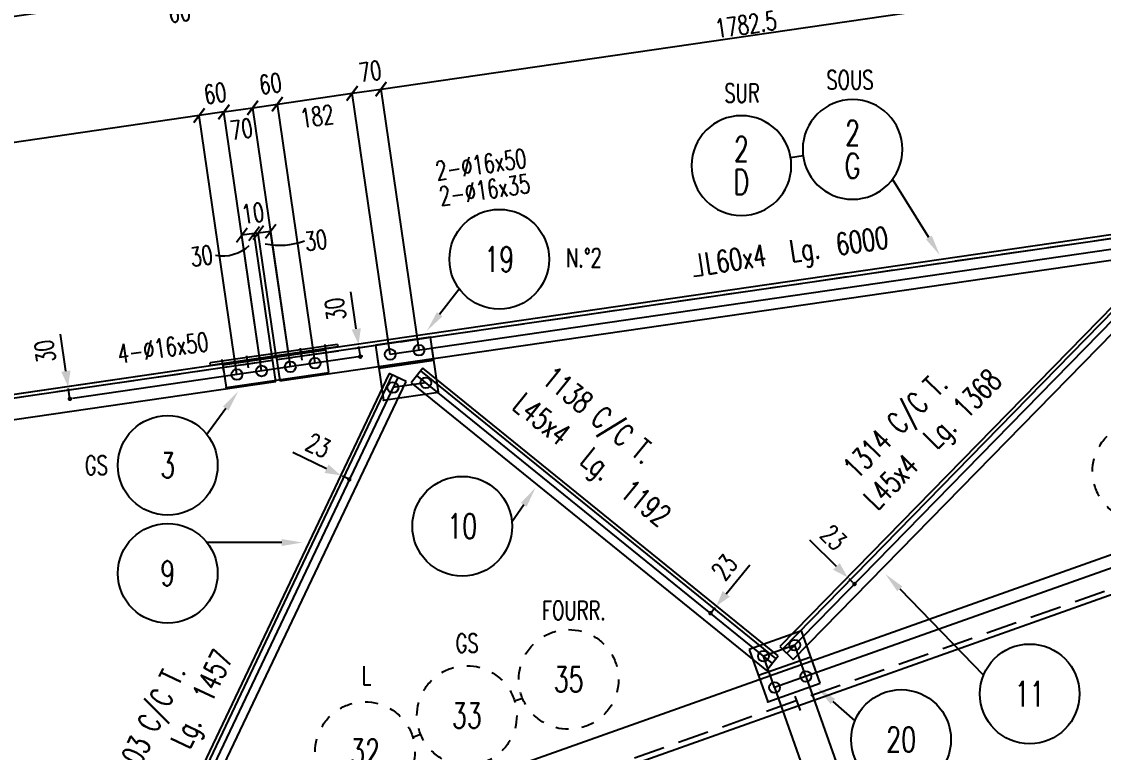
# Model space of a CAD drawing. Header units: feet. Extents: x 261 to 12426, y 75 to 8685.
# Drawn here: x 5736 to 8340, y 4373 to 6132 of the extents above; entities that cross this region are included whole.
import ezdxf
from ezdxf.enums import TextEntityAlignment as Align

# ---------------------------------------------------------------- set-up
doc = ezdxf.new("R2010")
doc.units = ezdxf.units.FT
doc.header["$LTSCALE"] = 150
doc.header["$MEASUREMENT"] = 0
doc.linetypes.add('DASHED', pattern=[0.75, 0.5, -0.25])
doc.layers.get('0').update_dxf_attribs({"linetype": 'CONTINUOUS'})
for name, color, linetype in [('ASSI', 6, 'CONTINUOUS'), ('BOLLINI_1', 7, 'CONTINUOUS'), ('BOLLINI_5', 7, 'CONTINUOUS'), ('FORI', 2, 'CONTINUOUS'), ('LINEA_ANG', 2, 'CONTINUOUS'), ('LINEE_PIASTRE', 2, 'CONTINUOUS'), ('LS', 7, 'CONTINUOUS'), ('PIASTRE', 5, 'CONTINUOUS'), ('QT_MAL', 7, 'CONTINUOUS'), ('QT_MPR', 7, 'CONTINUOUS'), ('TESTI_A_P', 7, 'CONTINUOUS'), ('TRAT-Y', 7, 'DASHED')]:
    doc.layers.add(name, color=color, linetype=linetype)
doc.styles.add('QUOTE', font='ROMANS8.SHX', dxfattribs={"width": 0.7})
doc.styles.add('RQL', font='ROMANS8.SHX', dxfattribs={"width": 0.7})
doc.styles.add('RS', font='ROMANS8.shx', dxfattribs={"width": 0.7})
doc.styles.get("Standard").update_dxf_attribs({"font": 'ROMANS8.SHX', "width": 0.7})
doc.dimstyles.new('FRECCE1', dxfattribs={"dimtxt": 45, "dimasz": 5, "dimexe": 0, "dimexo": 0, "dimgap": 1, "dimtad": 1, "dimzin": 0, "dimdsep": 46, "dimtxsty": 'RS', "dimblk1": 'QUOTP', "dimblk2": 'QUOTF', "dimsah": 1, "dimcen": 0, "dimclrd": 2, "dimclre": 2, "dimclrt": 7, "dimadec": 0, "dimazin": 0, "dimtfac": 1, "dimtix": 1, "dimtmove": 2, "dimatfit": 3, "dimldrblk": 'QUOTP', "dimfxl": 1, "dimtolj": 1, "dimtzin": 0, "dimarcsym": 0})
doc.dimstyles.new('TRATTO', dxfattribs={"dimscale": 0, "dimtxt": 45, "dimasz": 30, "dimexe": 0, "dimexo": 0.06, "dimgap": 5, "dimtad": 1, "dimzin": 0, "dimdsep": 46, "dimtxsty": 'RS', "dimblk1": 'OBLIQUE', "dimblk2": 'OBLIQUE', "dimsah": 1, "dimcen": 0.09, "dimclrd": 2, "dimclre": 2, "dimclrt": 7, "dimadec": 0, "dimazin": 0, "dimtfac": 1, "dimtix": 1, "dimtmove": 2, "dimatfit": 3, "dimfxl": 1, "dimtolj": 1, "dimtzin": 0, "dimarcsym": 0})

# ---------------------------------------------------------------- blocks, each defined once
blk = doc.blocks.new('MRKR_98')
blk.add_point((0, 0))
at = {"color": 7, "style": 'QUOTE', "width": 0.5, "flags": 1}
for tag, p in [('TI', (3.73, 6.83)), ('NFORI', (3.72, 5.3)), ('DI_S', (3.73, 6.42)), ('D_S', (3.73, 6.02)), ('E_S', (3.73, 5.68)), ('AUX2', (3.71, 4.93)), ('AUX1', (3.73, 4.19)), ('FAM', (3.73, 4.55)), ('COMMESSA', (3.73, 3.85)), ('MD', (3.73, 3.51)), ('MP', (3.73, 3.16)), ('LARGHEZZA', (3.73, 2.82)), ('SPESSORE', (3.73, 2.48)), ('NP', (3.73, 2.14)), ('SV', (3.73, 1.79)), ('PESO', (3.73, 1.45)), ('QUA', (3.73, 1.11)), ('LUN', (3.73, 0.76)), ('PROF', (3.73, 0.42)), ('POS', (3.73, 0.08))]:
    blk.add_attdef(tag, p, '', height=0.2, dxfattribs=at)
at = {"color": 7, "flags": 1}
for tag, p in [('LAV1', (5.26, 6.88)), ('LAV2', (5.26, 6.55)), ('LAV3', (5.26, 6.21)), ('LAV4', (5.26, 5.88)), ('LAV5', (5.26, 5.55)), ('LAV6', (5.26, 5.21)), ('LAV7', (5.26, 4.88)), ('LAV8', (5.26, 4.55)), ('LAV9', (5.26, 4.21)), ('LAV10', (5.26, 3.88))]:
    blk.add_attdef(tag, p, '', height=0.2, dxfattribs=at)
blk = doc.blocks.new('ASSE98')
blk.add_line((0, 0), (1, 0))
at = {"color": 7, "style": 'QUOTE', "width": 0.5, "flags": 1}
for tag, p in [('TI', (1.38308, 6.82731)), ('DI_S', (1.38308, 6.42178)), ('D_S', (1.38308, 6.02092)), ('E_S', (1.38308, 5.68065)), ('NFORI', (1.36454, 5.29792)), ('ALAR', (1.36349, 4.93246)), ('FAM', (1.3775, 4.54645)), ('ALA', (1.38308, 4.19257)), ('DISP2', (1.38308, 3.84971)), ('DISP1', (1.38308, 3.50686)), ('PINZAF', (1.38308, 3.164)), ('PINZAI', (1.38308, 2.82114)), ('TRP', (1.38308, 2.47829)), ('NP', (1.38308, 2.13543)), ('SV', (1.38308, 1.79257)), ('PESO', (1.38308, 1.44971)), ('QUA', (1.38308, 1.10686)), ('LUN', (1.38308, 0.764)), ('PROF', (1.38308, 0.42114)), ('POS', (1.38308, 0.07829))]:
    blk.add_attdef(tag, p, '', height=0.2, dxfattribs=at)
at = {"color": 7, "flags": 1}
for tag, p in [('LAV1', (3.07431, 6.82847)), ('LAV2', (3.07431, 6.49513)), ('LAV3', (3.07431, 6.1618)), ('LAV4', (3.07431, 5.82847)), ('LAV5', (3.07431, 5.49513)), ('LAV6', (3.07431, 5.1618)), ('LAV7', (3.07431, 4.82847)), ('LAV8', (3.07431, 4.49513)), ('LAV9', (3.07431, 4.1618)), ('LAV10', (3.07431, 3.82847))]:
    blk.add_attdef(tag, p, '', height=0.2, dxfattribs=at)
blk = doc.blocks.new('16')
blk.add_circle((0, 0), 1)
blk = doc.blocks.new('_OBLIQUE')
at = {"color": 0, "linetype": 'ByBlock'}
blk.add_line((-0.5, -0.5), (0.5, 0.5), dxfattribs=at)
blk = doc.blocks.new('*D42')
at = {"layer": 'QT_MPR', "color": 2, "lineweight": -2, "transparency": 16777216}
for p, q in [((6292.3, 5924.6), (6351.7, 5933.2)), ((6383, 5301.2), (6292.3, 5924.6)), ((6442.3, 5309.8), (6351.7, 5933.2))]:
    blk.add_line(p, q, dxfattribs=at)
at = {"layer": 'QT_MPR', "color": 2, "lineweight": -2, "transparency": 16777216, "xscale": 30, "yscale": 30, "zscale": 30}
for p, rotation in [((6292.3, 5924.6), 188.2758928270752), ((6351.7, 5933.2), 8.275892827075241)]:
    blk.add_blockref('_OBLIQUE', p, dxfattribs=dict(at, rotation=rotation))
at = {"layer": 'QT_MPR', "color": 7, "transparency": 16777216, "insert": (6335, 5982.7), "char_height": 45, "attachment_point": 5, "rotation": 8.2759, "style": 'RS'}
blk.add_mtext('\\A1;60', dxfattribs=at)
blk = doc.blocks.new('*D43')
at = {"layer": 'QT_MPR', "color": 2, "lineweight": -2, "transparency": 16777216}
for p, q in [((6351.7, 5933.2), (6531.9, 5959.4)), ((6623.3, 5331.1), (6531.9, 5959.4)), ((6442.3, 5309.8), (6351.7, 5933.2))]:
    blk.add_line(p, q, dxfattribs=at)
at = {"layer": 'QT_MPR', "color": 2, "lineweight": -2, "transparency": 16777216, "xscale": 30, "yscale": 30, "zscale": 30}
for p, rotation in [((6531.9, 5959.4), 8.275892827075241), ((6351.7, 5933.2), 188.2758928270752)]:
    blk.add_blockref('_OBLIQUE', p, dxfattribs=dict(at, rotation=rotation))
at = {"layer": 'QT_MPR', "color": 7, "transparency": 16777216, "insert": (6447, 5904), "char_height": 45, "attachment_point": 5, "rotation": 8.2759, "style": 'RS'}
blk.add_mtext('\\A1;182', dxfattribs=at)
blk = doc.blocks.new('*D44')
at = {"layer": 'QT_MPR', "color": 2, "lineweight": -2, "transparency": 16777216}
for p, q in [((6531.9, 5959.4), (6601.2, 5969.5)), ((6692.6, 5341.2), (6601.2, 5969.5)), ((6623.3, 5331.1), (6531.9, 5959.4))]:
    blk.add_line(p, q, dxfattribs=at)
at = {"layer": 'QT_MPR', "color": 2, "lineweight": -2, "transparency": 16777216, "xscale": 30, "yscale": 30, "zscale": 30}
for p, rotation in [((6531.9, 5959.4), 188.2758928270752), ((6601.2, 5969.5), 8.275892827075241)]:
    blk.add_blockref('_OBLIQUE', p, dxfattribs=dict(at, rotation=rotation))
at = {"layer": 'QT_MPR', "color": 7, "transparency": 16777216, "insert": (6575, 6012.4), "char_height": 45, "attachment_point": 5, "rotation": 8.2759, "style": 'RS'}
blk.add_mtext('\\A1;70', dxfattribs=at)
blk = doc.blocks.new('*D45')
at = {"layer": 'QT_MPR', "color": 2, "lineweight": -2, "transparency": 16777216}
for p, q in [((6601.2, 5969.5), (8365.2, 6226.1)), ((8456.6, 5597.8), (8365.2, 6226.1)), ((6692.6, 5341.2), (6601.2, 5969.5))]:
    blk.add_line(p, q, dxfattribs=at)
at = {"layer": 'QT_MPR', "color": 2, "lineweight": -2, "transparency": 16777216, "xscale": 30, "yscale": 30, "zscale": 30}
for p, rotation in [((8365.2, 6226.1), 8.275892827075241), ((6601.2, 5969.5), 188.2758928270752)]:
    blk.add_blockref('_OBLIQUE', p, dxfattribs=dict(at, rotation=rotation))
at = {"layer": 'QT_MPR', "color": 7, "transparency": 16777216, "insert": (7479.2, 6125), "char_height": 45, "attachment_point": 5, "rotation": 8.2759, "style": 'RS'}
blk.add_mtext('\\A1;1782.5', dxfattribs=at)
blk = doc.blocks.new('*D54')
at = {"layer": 'QT_MPR', "color": 2, "lineweight": -2, "transparency": 16777216}
for p, q in [((6305.8, 5623.4), (6335.5, 5627.7)), ((6349, 5326.6), (6305.8, 5623.4)), ((6383, 5301.2), (6335.5, 5627.7))]:
    blk.add_line(p, q, dxfattribs=at)
at = {"layer": 'QT_MPR', "color": 2, "lineweight": -2, "transparency": 16777216, "xscale": 30, "yscale": 30, "zscale": 30}
for p, rotation in [((6305.8, 5623.4), 188.2758928270752), ((6335.5, 5627.7), 8.275892827075241)]:
    blk.add_blockref('_OBLIQUE', p, dxfattribs=dict(at, rotation=rotation))
at = {"layer": 'QT_MPR', "color": 7, "transparency": 16777216, "insert": (6444.5, 5605.6), "char_height": 45, "attachment_point": 5, "rotation": 8.2759, "style": 'RS'}
blk.add_mtext('\\A1;30', dxfattribs=at)
blk = doc.blocks.new('*D56')
at = {"layer": 'QT_MPR', "color": 2, "lineweight": -2, "transparency": 16777216}
for p, q in [((6223, 5914.5), (6163.7, 5905.9)), ((6313.7, 5291.1), (6223, 5914.5)), ((6254.3, 5282.5), (6163.7, 5905.9))]:
    blk.add_line(p, q, dxfattribs=at)
at = {"layer": 'QT_MPR', "color": 2, "lineweight": -2, "transparency": 16777216, "xscale": 30, "yscale": 30, "zscale": 30}
for p, rotation in [((6163.7, 5905.9), 188.2758928270749), ((6223, 5914.5), 8.275892827074935)]:
    blk.add_blockref('_OBLIQUE', p, dxfattribs=dict(at, rotation=rotation))
at = {"layer": 'QT_MPR', "color": 7, "transparency": 16777216, "insert": (6201.9, 5959.5), "char_height": 45, "attachment_point": 5, "rotation": 8.2759, "style": 'RS'}
blk.add_mtext('\\A1;60', dxfattribs=at)
blk = doc.blocks.new('*D57')
at = {"layer": 'QT_MPR', "color": 2, "lineweight": -2, "transparency": 16777216}
for p, q in [((6163.7, 5905.9), (4767.8, 5702.8)), ((6254.3, 5282.5), (6163.7, 5905.9)), ((4859.2, 5074.5), (4767.8, 5702.8))]:
    blk.add_line(p, q, dxfattribs=at)
at = {"layer": 'QT_MPR', "color": 2, "lineweight": -2, "transparency": 16777216, "xscale": 30, "yscale": 30, "zscale": 30}
for p, rotation in [((6163.7, 5905.9), 8.275892827074935), ((4767.8, 5702.8), 188.2758928270749)]:
    blk.add_blockref('_OBLIQUE', p, dxfattribs=dict(at, rotation=rotation))
at = {"layer": 'QT_MPR', "color": 7, "transparency": 16777216, "insert": (5461.8, 5831.6), "char_height": 45, "attachment_point": 5, "rotation": 8.2759, "style": 'RS'}
blk.add_mtext('\\A1;1410.5', dxfattribs=at)
blk = doc.blocks.new('*D62')
at = {"layer": 'QT_MPR', "color": 2, "lineweight": -2, "transparency": 16777216}
for p, q in [((6295.9, 5621.9), (6266.2, 5617.6)), ((6313.7, 5291.1), (6266.2, 5617.6)), ((6339.1, 5325.1), (6295.9, 5621.9))]:
    blk.add_line(p, q, dxfattribs=at)
at = {"layer": 'QT_MPR', "color": 2, "lineweight": -2, "transparency": 16777216, "xscale": 30, "yscale": 30, "zscale": 30}
for p, rotation in [((6266.2, 5617.6), 188.2758928270749), ((6295.9, 5621.9), 8.275892827074935)]:
    blk.add_blockref('_OBLIQUE', p, dxfattribs=dict(at, rotation=rotation))
at = {"layer": 'QT_MPR', "color": 7, "transparency": 16777216, "insert": (6169.1, 5568.1), "char_height": 45, "attachment_point": 5, "rotation": 8.2759, "style": 'RS'}
blk.add_mtext('\\A1;30', dxfattribs=at)
blk = doc.blocks.new('*D64')
at = {"layer": 'LS', "color": 2, "lineweight": -2, "transparency": 16777216}
for p, q in [((6223, 5914.5), (6292.3, 5924.6)), ((6223, 5914.4), (6223, 5914.5)), ((6292.3, 5924.5), (6292.3, 5924.6))]:
    blk.add_line(p, q, dxfattribs=at)
at = {"layer": 'LS', "color": 2, "lineweight": -2, "transparency": 16777216, "xscale": 30, "yscale": 30, "zscale": 30}
for p, rotation in [((6292.3, 5924.6), 8.275892827073918), ((6223, 5914.5), 188.2758928270739)]:
    blk.add_blockref('_OBLIQUE', p, dxfattribs=dict(at, rotation=rotation))
at = {"layer": 'LS', "color": 7, "transparency": 16777216, "insert": (6265.1, 5873.4), "char_height": 45, "attachment_point": 5, "rotation": 8.2759, "style": 'RS'}
blk.add_mtext('\\A1;70', dxfattribs=at)
blk = doc.blocks.new('*D65')
at = {"layer": 'LS', "color": 2, "lineweight": -2, "transparency": 16777216}
for p, q in [((6295.9, 5621.9), (6305.8, 5623.4)), ((6305.8, 5623.4), (6335.5, 5627.7)), ((6305.8, 5623.3), (6305.8, 5623.4)), ((6295.9, 5621.9), (6266.2, 5617.6)), ((6295.9, 5621.9), (6295.9, 5621.9))]:
    blk.add_line(p, q, dxfattribs=at)
at = {"layer": 'LS', "color": 2, "lineweight": -2, "transparency": 16777216, "xscale": 30, "yscale": 30, "zscale": 30}
for p, rotation in [((6295.9, 5621.9), 8.275892827127684), ((6305.8, 5623.4), 188.2758928271277)]:
    blk.add_blockref('_OBLIQUE', p, dxfattribs=dict(at, rotation=rotation))
at = {"layer": 'LS', "color": 7, "transparency": 16777216, "insert": (6292.9, 5670.9), "char_height": 45, "attachment_point": 5, "rotation": 8.2759, "style": 'RS'}
blk.add_mtext('\\A1;10', dxfattribs=at)
blk = doc.blocks.new('QUOTP')
at = {"layer": 'ASSI', "color": 2, "const_width": 1.07}
blk.add_lwpolyline([(-0.53, 0, 1), (0.53, 0, 1)], format="xyb", close=True, dxfattribs=at)
blk = doc.blocks.new('QUOTF')
at = {"layer": 'LS', "color": 2}
blk.add_line((7.5, 0), (25.5, 0), dxfattribs=at)
blk.add_solid([(7.5, 2.25), (0, 0), (7.5, -2.25)], dxfattribs=at)
blk = doc.blocks.new('*D66')
at = {"layer": 'QT_MAL', "color": 2, "lineweight": -2, "transparency": 16777216}
blk.add_line((5851.7, 5228.9), (5848.8, 5248.7), dxfattribs=at)
at = {"layer": 'QT_MAL', "color": 2, "lineweight": -2, "transparency": 16777216, "xscale": 5, "yscale": 5, "zscale": 5}
for name, p, rotation in [('QUOTF', (5848.1, 5253.7), 98.27589282707491), ('QUOTP', (5852.4, 5224), 278.2758928270749)]:
    blk.add_blockref(name, p, dxfattribs=dict(at, rotation=rotation))
at = {"layer": 'QT_MAL', "color": 7, "transparency": 16777216, "insert": (5792.6, 5338.3), "char_height": 45, "attachment_point": 5, "rotation": 98.2759, "style": 'RS'}
blk.add_mtext('\\A1;30', dxfattribs=at)
blk = doc.blocks.new('*D67')
at = {"layer": 'QT_MAL', "color": 2, "lineweight": -2, "transparency": 16777216}
blk.add_line((6550.6, 5330.6), (6547.7, 5350.4), dxfattribs=at)
at = {"layer": 'QT_MAL', "color": 2, "lineweight": -2, "transparency": 16777216, "xscale": 5, "yscale": 5, "zscale": 5}
for name, p, rotation in [('QUOTF', (6547, 5355.3), 98.27589282707491), ('QUOTP', (6551.3, 5325.6), 278.2758928270749)]:
    blk.add_blockref(name, p, dxfattribs=dict(at, rotation=rotation))
at = {"layer": 'QT_MAL', "color": 7, "transparency": 16777216, "insert": (6491.4, 5440), "char_height": 45, "attachment_point": 5, "rotation": 98.2759, "style": 'RS'}
blk.add_mtext('\\A1;30', dxfattribs=at)
blk = doc.blocks.new('YYY')
blk.add_circle((0, 0), 8)
at = {"color": 3, "style": 'RQL', "width": 0.7}
for tag, p in [('POS3', (0, 0.65)), ('POS2', (0, -4.63))]:
    blk.add_attdef(tag, text='', height=4, dxfattribs=at).set_placement(p, align=Align.CENTER)
at = {"style": 'RQL', "width": 0.7, "flags": 1}
blk.add_attdef('TIPO', text='', height=3, dxfattribs=at).set_placement((0, 0), align=Align.MIDDLE_CENTER)
blk = doc.blocks.new('*D76')
at = {"layer": 'QT_MPR', "color": 2, "lineweight": -2, "transparency": 16777216}
for p, q in [((5988.9, 6899), (6090.8, 6198.4)), ((6048.3, 6907.6), (6150.2, 6207.1)), ((6150.2, 6207.1), (6090.8, 6198.4))]:
    blk.add_line(p, q, dxfattribs=at)
at = {"layer": 'QT_MPR', "color": 2, "lineweight": -2, "transparency": 16777216, "xscale": 30, "yscale": 30, "zscale": 30}
for p, rotation in [((6150.2, 6207.1), 8.275892827075037), ((6090.8, 6198.4), 188.275892827075)]:
    blk.add_blockref('_OBLIQUE', p, dxfattribs=dict(at, rotation=rotation))
at = {"layer": 'QT_MPR', "color": 7, "transparency": 16777216, "insert": (6115.9, 6154.7), "char_height": 45, "attachment_point": 5, "rotation": 8.2759, "style": 'RS'}
blk.add_mtext('\\A1;60', dxfattribs=at)
blk = doc.blocks.new('*D78')
at = {"layer": 'QT_MPR', "color": 2, "lineweight": -2, "transparency": 16777216}
for p, q in [((5988.9, 6899), (6090.8, 6198.4)), ((6090.8, 6198.4), (1151.8, 5480)), ((1054.2, 6150.9), (1151.8, 5480))]:
    blk.add_line(p, q, dxfattribs=at)
at = {"layer": 'QT_MPR', "color": 2, "lineweight": -2, "transparency": 16777216, "xscale": 30, "yscale": 30, "zscale": 30}
for p, rotation in [((6090.8, 6198.4), 8.275892827075037), ((1151.8, 5480), 188.275892827075)]:
    blk.add_blockref('_OBLIQUE', p, dxfattribs=dict(at, rotation=rotation))
at = {"layer": 'QT_MPR', "color": 7, "transparency": 16777216, "insert": (3617.3, 5866.4), "char_height": 45, "attachment_point": 5, "rotation": 8.2759, "style": 'RS'}
blk.add_mtext('\\A1;4991', dxfattribs=at)
blk = doc.blocks.new('xxx')
blk.add_circle((0, 0), 8)
at = {"color": 3, "style": 'RQL', "width": 0.7}
blk.add_attdef('POS', text='', height=4, dxfattribs=at).set_placement((0, 0), align=Align.MIDDLE)
at = {"style": 'RQL', "width": 0.7, "flags": 1}
for tag, p in [('POS1', (-0.39, -5.42)), ('TIPO', (-0.39, -8.66))]:
    blk.add_attdef(tag, p, '', height=2, dxfattribs=at)
blk = doc.blocks.new('*D93')
at = {"layer": 'QT_MPR', "color": 2, "lineweight": -2, "transparency": 16777216}
for p, q in [((9065.6, 5067.5), (9286.3, 4445.5)), ((7623.7, 4555.9), (7844.4, 3933.9)), ((9286.3, 4445.5), (7844.4, 3933.9))]:
    blk.add_line(p, q, dxfattribs=at)
at = {"layer": 'QT_MPR', "color": 2, "lineweight": -2, "transparency": 16777216, "xscale": 30, "yscale": 30, "zscale": 30}
for p, rotation in [((9286.3, 4445.5), 19.53510087923164), ((7844.4, 3933.9), 199.5351008792316)]:
    blk.add_blockref('_OBLIQUE', p, dxfattribs=dict(at, rotation=rotation))
at = {"layer": 'QT_MPR', "color": 7, "transparency": 16777216, "insert": (8556.1, 4215.6), "char_height": 45, "attachment_point": 5, "rotation": 19.5351, "style": 'RS'}
blk.add_mtext('\\A1;1535', dxfattribs=at)
blk = doc.blocks.new('*D94')
at = {"layer": 'QT_MPR', "color": 2, "lineweight": -2, "transparency": 16777216}
for p, q in [((7548.3, 4529.1), (7769, 3907.2)), ((6651.4, 4188.6), (6865, 3586.5)), ((7769, 3907.2), (6865, 3586.5))]:
    blk.add_line(p, q, dxfattribs=at)
at = {"layer": 'QT_MPR', "color": 2, "lineweight": -2, "transparency": 16777216, "xscale": 30, "yscale": 30, "zscale": 30}
for p, rotation in [((7769, 3907.2), 19.53510087923164), ((6865, 3586.5), 199.5351008792316)]:
    blk.add_blockref('_OBLIQUE', p, dxfattribs=dict(at, rotation=rotation))
at = {"layer": 'QT_MPR', "color": 7, "transparency": 16777216, "insert": (7307.8, 3772.7), "char_height": 45, "attachment_point": 5, "rotation": 19.5351, "style": 'RS'}
blk.add_mtext('\\A1;954', dxfattribs=at)
blk = doc.blocks.new('*D108')
at = {"layer": 'QT_MPR', "color": 2, "lineweight": -2, "transparency": 16777216}
for p, q in [((7623.7, 4555.9), (7844.4, 3933.9)), ((7548.3, 4529.1), (7769, 3907.2)), ((7844.4, 3933.9), (7769, 3907.2))]:
    blk.add_line(p, q, dxfattribs=at)
at = {"layer": 'QT_MPR', "color": 2, "lineweight": -2, "transparency": 16777216, "xscale": 30, "yscale": 30, "zscale": 30}
for p, rotation in [((7844.4, 3933.9), 19.53510087923164), ((7769, 3907.2), 199.5351008792316)]:
    blk.add_blockref('_OBLIQUE', p, dxfattribs=dict(at, rotation=rotation))
at = {"layer": 'QT_MPR', "color": 7, "transparency": 16777216, "insert": (7797.5, 3946.5), "char_height": 45, "attachment_point": 5, "rotation": 19.5351, "style": 'RS'}
blk.add_mtext('\\A1;80', dxfattribs=at)
blk = doc.blocks.new('www')
at = {"linetype": 'Continuous'}
for start, end in [(90, 105), (60, 75), (120, 135), (30, 45), (150, 165), (0, 15), (180, 195), (330, 345), (210, 225), (240, 255), (300, 315), (270, 285)]:
    blk.add_arc((0, 0), 8, start, end, dxfattribs=at)
at = {"color": 3, "style": 'RQL', "width": 0.7}
for tag, p in [('POS3', (0, 0.65)), ('POS2', (0, -4.63))]:
    blk.add_attdef(tag, text='', height=4, dxfattribs=at).set_placement(p, align=Align.CENTER)
at = {"style": 'RQL', "width": 0.7, "flags": 1}
blk.add_attdef('TIPO', text='', height=3, dxfattribs=at).set_placement((0, 0), align=Align.MIDDLE_CENTER)
blk = doc.blocks.new('zzz')
at = {"linetype": 'Continuous'}
for start, end in [(90, 105), (60, 75), (120, 135), (30, 45), (150, 165), (0, 15), (180, 195), (330, 345), (210, 225), (240, 255), (300, 315), (270, 285)]:
    blk.add_arc((0, 0), 8, start, end, dxfattribs=at)
at = {"color": 3, "style": 'RQL', "width": 0.7}
blk.add_attdef('POS1', text='', height=4, dxfattribs=at).set_placement((0, 0), align=Align.MIDDLE)
at = {"style": 'RQL', "width": 0.7, "flags": 1}
blk.add_attdef('TIPO', (0, -8), '', height=3, dxfattribs=at)
blk = doc.blocks.new('*D195')
at = {"layer": 'QT_MAL', "color": 2, "lineweight": -2, "transparency": 16777216}
for p, q in [((7724.1, 4794.4), (7724.1, 4794.4)), ((7737, 4781.8), (7727.7, 4790.9)), ((7740.6, 4778.3), (7740.6, 4778.3))]:
    blk.add_line(p, q, dxfattribs=at)
at = {"layer": 'QT_MAL', "color": 2, "lineweight": -2, "transparency": 16777216, "xscale": 5, "yscale": 5, "zscale": 5}
for name, p, rotation in [('QUOTF', (7724.1, 4794.4), 135.6603594303297), ('QUOTP', (7740.6, 4778.3), 315.6603594303297)]:
    blk.add_blockref(name, p, dxfattribs=dict(at, rotation=rotation))
at = {"layer": 'QT_MAL', "color": 7, "transparency": 16777216, "insert": (7690.1, 4890.3), "char_height": 45, "attachment_point": 5, "rotation": 315.6604, "style": 'RS'}
blk.add_mtext('\\A1;23', dxfattribs=at)
blk = doc.blocks.new('*D196')
at = {"layer": 'QT_MAL', "color": 2, "lineweight": -2, "transparency": 16777216}
blk.add_line((7397.1, 4711.8), (7405.3, 4721.9), dxfattribs=at)
at = {"layer": 'QT_MAL', "color": 2, "lineweight": -2, "transparency": 16777216, "xscale": 5, "yscale": 5, "zscale": 5}
for name, p, rotation in [('QUOTF', (7408.5, 4725.7), 50.99293988063043), ('QUOTP', (7394, 4707.9), 230.9929398806304)]:
    blk.add_blockref(name, p, dxfattribs=dict(at, rotation=rotation))
at = {"layer": 'QT_MAL', "color": 7, "transparency": 16777216, "insert": (7427.7, 4818.7), "char_height": 45, "attachment_point": 5, "rotation": 50.9929, "style": 'RS'}
blk.add_mtext('\\A1;23', dxfattribs=at)
blk = doc.blocks.new('*D197')
at = {"layer": 'QT_MAL', "color": 2, "lineweight": -2, "transparency": 16777216}
for p, q in [((6504, 5039.8), (6504, 5039.8)), ((6520.3, 5032.1), (6508.5, 5037.7)), ((6524.8, 5030), (6524.8, 5030))]:
    blk.add_line(p, q, dxfattribs=at)
at = {"layer": 'QT_MAL', "color": 2, "lineweight": -2, "transparency": 16777216, "xscale": 5, "yscale": 5, "zscale": 5}
for name, p, rotation in [('QUOTF', (6504, 5039.8), 154.5864421460853), ('QUOTP', (6524.8, 5030), 334.5864421460853)]:
    blk.add_blockref(name, p, dxfattribs=dict(at, rotation=rotation))
at = {"layer": 'QT_MAL', "color": 7, "transparency": 16777216, "insert": (6450, 5111.7), "char_height": 45, "attachment_point": 5, "rotation": 334.5864, "style": 'RS'}
blk.add_mtext('\\A1;23', dxfattribs=at)
blk = doc.blocks.new('bull')
at = {"style": 'RS', "width": 0.7, "flags": 1}
for tag, p in [('NN', (-12.25, 0)), ('DIAMETRO', (0, -4.86)), ('SERRAGGIO', (0, -9.71)), ('LUNGHEZZA', (0, -14.57)), ('NB', (0, -19.43)), ('TIPO', (0, -24.12)), ('EL', (-0.14, -29))]:
    blk.add_attdef(tag, p, '', height=3, dxfattribs=at)
at = {"style": 'RS', "width": 0.7}
blk.add_attdef('BULLONE', (0, 0), '', height=3, dxfattribs=at)

msp = doc.modelspace()

# ---------------------------------------------------------------- linework, layer by layer
at = {"layer": 'LINEA_ANG'}
for p, q in [((12286.494, 6190.148), (6348.975, 5326.509)), ((12286.494, 6190.148), (6348.975, 5326.509)), ((12287.789, 6181.241), (6350.27, 5317.602)), ((12020.335, 6147.739), (6549.285, 4206.566)), ((6357.611, 5267.133), (12295.13, 6130.772)), ((6357.611, 5267.133), (12295.13, 6130.772)), ((6579.379, 4121.747), (12231.173, 6127.049)), ((8465.623, 5553.208), (7561.233, 4627.727)), ((8471.702, 5547.267), (7567.313, 4621.786)), ((7593.418, 4596.276), (8497.808, 5521.757)), ((6496.405, 5355.027), (6497.269, 5349.089)), ((6339.079, 5325.069), (1281.303, 4589.393)), ((6339.079, 5325.069), (1281.303, 4589.393)), ((6340.375, 5316.163), (1282.598, 4580.486)), ((6347.715, 5265.694), (6339.079, 5325.069)), ((6347.715, 5265.694), (6339.079, 5325.069)), ((6348.975, 5326.509), (6357.611, 5267.133)), ((6348.975, 5326.509), (6357.611, 5267.133)), ((6620.682, 5285.413), (6047.339, 4078.693)), ((6190.497, 5304.468), (6189.634, 5310.405)), ((6661.327, 5266.102), (6620.682, 5285.413)), ((6702.195, 5297.811), (6673.871, 5262.842)), ((7551.62, 4598.848), (6696.845, 5291.205)), ((7556.97, 4605.453), (6702.195, 5297.811)), ((1341.398, 4537.502), (6347.715, 5265.694)), ((1341.398, 4537.502), (6347.715, 5265.694)), ((6628.359, 5281.766), (6055.016, 4075.045)), ((6087.984, 4059.381), (6661.327, 5266.102)), ((6673.871, 5262.842), (7528.646, 4570.485)), ((7561.233, 4627.727), (7593.418, 4596.276)), ((7528.646, 4570.485), (7556.97, 4605.453))]:
    msp.add_line(p, q, dxfattribs=at)
at = {"layer": 'LINEE_PIASTRE'}
for p, q in [((6720.353, 5372.443), (6587.749, 5353.155)), ((6720.353, 5372.443), (6587.749, 5353.155)), ((6727.838, 5320.985), (6720.353, 5372.443)), ((6739.641, 5239.838), (6720.353, 5372.443)), ((6468.157, 5340.813), (6220.761, 5304.828)), ((6475.93, 5287.375), (6468.157, 5340.813)), ((6587.749, 5353.155), (6595.234, 5301.697)), ((6587.749, 5353.155), (6607.037, 5220.551)), ((6595.234, 5301.697), (6727.838, 5320.985)), ((6220.761, 5304.828), (6228.533, 5251.39)), ((6228.533, 5251.39), (6475.93, 5287.375)), ((6607.037, 5220.551), (6739.641, 5239.838)), ((7613.325, 4665.799), (7487.039, 4620.992)), ((7658.133, 4539.513), (7613.325, 4665.799)), ((7487.039, 4620.992), (7531.846, 4494.705)), ((7531.846, 4494.705), (7658.133, 4539.513))]:
    msp.add_line(p, q, dxfattribs=at)
at = {"layer": 'LS', "color": 6}
for p, q in [((12227.208, 6146.156), (6623.302, 5331.042)), ((7586.886, 5805.305), (7616.96, 5809.679)), ((10658.305, 5632.648), (7548.264, 4529.179)), ((6496.405, 5355.027), (6189.634, 5310.405)), ((6497.269, 5349.089), (6190.497, 5304.468)), ((6406.737, 5346.235), (6410.971, 5317.128)), ((6466.112, 5354.871), (6470.346, 5325.765)), ((6557.055, 5326.459), (5858.918, 5224.912)), ((6222.949, 5289.78), (6218.716, 5318.886)), ((6282.324, 5298.416), (6278.091, 5327.523)), ((6728.558, 5316.037), (6595.953, 5296.749)), ((6709.036, 5262.671), (6629.869, 5251.156)), ((7596.908, 4631.325), (7521.513, 4604.574)), ((7623.658, 4555.93), (7596.908, 4631.325)), ((7635.729, 4602.656), (7509.442, 4557.849)), ((7548.264, 4529.179), (7521.513, 4604.574)), ((7610.421, 4473.617), (7598.088, 4508.375)), ((6922.437, 4496.906), (6941.521, 4503.677)), ((6677.403, 4409.966), (6696.487, 4416.737))]:
    msp.add_line(p, q, dxfattribs=at)
at = {"layer": 'LS', "color": 2}
for p, q in [((7367.075, 5573.97), (7374.631, 5521.126)), ((7374.631, 5521.126), (7353.852, 5518.295))]:
    msp.add_line(p, q, dxfattribs=at)
at = {"layer": 'LS', "color": 6}
for points in [[(7919.621, 5612.384), (7832.476, 5752.972)], [(6742.254, 5427.507), (6789.331, 5488.65)], [(6227.507, 5200.74), (6182.224, 5138.255)], [(6944.667, 4968.917), (6916.235, 4927.234)], [(6362.394, 4878.171), (6182.224, 4878.171)], [(7849.687, 4766.638), (8051.015, 4558.692)], [(7688.727, 4495.552), (7741.576, 4448.901)]]:
    msp.add_lwpolyline(points, dxfattribs=at)
for centre, radius, start, end in [((6357.402, 5758.098), 164.518, 257.765582, 291.114746), ((6219.62, 5663.998), 95.899, 260.050208, 312.178292)]:
    msp.add_arc(centre, radius, start, end, dxfattribs=at)
for points in [[(7926.704, 5616.774), (7945.964, 5569.886), (7912.538, 5607.994)], [(6748.857, 5422.423), (6711.75, 5387.89), (6735.651, 5432.591)], [(6220.759, 5205.63), (6256.847, 5241.226), (6234.254, 5195.85)], [(6937.783, 4973.613), (6972.842, 5010.223), (6951.551, 4964.221)], [(6362.394, 4886.505), (6412.394, 4878.171), (6362.394, 4869.838)], [(7843.7, 4760.842), (7814.908, 4802.56), (7855.674, 4772.435)], [(7683.212, 4489.304), (7651.242, 4528.641), (7694.242, 4501.799)]]:
    msp.add_solid(points, dxfattribs=at)
at = {"layer": 'TRAT-Y'}
for p, q in [((12287.789, 6181.241), (6350.27, 5317.602)), ((6575.032, 4133.998), (12226.826, 6139.301)), ((6340.375, 5316.163), (1282.598, 4580.486))]:
    msp.add_line(p, q, dxfattribs=at)

# ---------------------------------------------------------------- block references
at = {"layer": 'ASSI', "xscale": 6000, "zscale": 6000, "rotation": 188.2758928270752}
msp.add_blockref('ASSE98', (12286.494, 6190.148), dxfattribs=at)
at = {"layer": 'ASSI'}
ref = msp.add_blockref('ASSE98', (12286.494, 6190.148), dxfattribs=dict(at, xscale=6000, zscale=6000, rotation=188.2758928270752))
ref.add_attrib('PROF', 'L60x4', (7385.18, 5523.331), dxfattribs={"layer": '0', "color": 2, "height": 52.5, "rotation": 8.275893, "style": 'QUOTE', "width": 0.7})
ref.add_attrib('LUN', '6000', (7700.09, 5569.136), dxfattribs={"layer": '0', "color": 2, "height": 52.5, "rotation": 8.275893, "style": 'QUOTE', "width": 0.7})
ref.add_attrib('SV', 'Lg.', (7588.879, 5552.96), dxfattribs={"layer": '0', "color": 2, "height": 52.5, "rotation": 8.275893, "style": 'QUOTE', "width": 0.7})
for p, xscale, rotation in [((6579.584, 4121.819), 5997, 19.53510087923156), ((6339.079, 5325.069), 5111.000000000004, 188.275892827075), ((6339.079, 5325.069), 5111.000000000004, 188.275892827075)]:
    msp.add_blockref('ASSE98', p, dxfattribs=dict(at, xscale=xscale, rotation=rotation))
ref = msp.add_blockref('ASSE98', (8482.073, 5537.133), dxfattribs=dict(at, xscale=1294, zscale=1294, rotation=225.6603594303296))
ref.add_attrib('PROF', 'L45x4', (7795.251, 4953.05), dxfattribs={"layer": '0', "color": 2, "height": 52.5, "rotation": 45.660359, "style": 'QUOTE', "width": 0.7})
ref.add_attrib('LUN', '1368', (8010.685, 5173.508), dxfattribs={"layer": '0', "color": 2, "height": 52.5, "rotation": 45.660359, "style": 'QUOTE', "width": 0.7})
ref.add_attrib('PESO', '1314 C/C T.', (7745.998, 5027.916), dxfattribs={"layer": '0', "color": 2, "height": 52.5, "rotation": 45.660359, "style": 'QUOTE', "width": 0.7})
ref.add_attrib('SV', 'Lg.', (7938.75, 5099.896), dxfattribs={"layer": '0', "color": 2, "height": 52.5, "rotation": 45.660359, "style": 'QUOTE', "width": 0.7})
ref = msp.add_blockref('ASSE98', (7542.494, 4587.58), dxfattribs=dict(at, xscale=1100, zscale=1100, rotation=140.9929398806305))
ref.add_attrib('PROF', 'L45x4', (6914.449, 5201.772), dxfattribs={"layer": '0', "color": 2, "height": 52.5, "rotation": 320.99294, "style": 'QUOTE', "width": 0.7})
ref.add_attrib('LUN', '1192', (7173.029, 4992.325), dxfattribs={"layer": '0', "color": 2, "height": 52.5, "rotation": 320.99294, "style": 'QUOTE', "width": 0.7})
ref.add_attrib('PESO', '1138 C/C T.', (6985.254, 5264.974), dxfattribs={"layer": '0', "color": 2, "height": 52.5, "rotation": 320.99294, "style": 'QUOTE', "width": 0.7})
ref.add_attrib('SV', 'Lg.', (7077.372, 5069.807), dxfattribs={"layer": '0', "color": 2, "height": 52.5, "rotation": 320.99294, "style": 'QUOTE', "width": 0.7})
ref = msp.add_blockref('ASSE98', (6641.456, 5275.543), dxfattribs=dict(at, xscale=1336, zscale=1336, rotation=244.5864421460853))
ref.add_attrib('PROF', 'L45x4', (6052.481, 4194.657), dxfattribs={"layer": '0', "color": 2, "height": 52.5, "rotation": 64.586442, "style": 'QUOTE', "width": 0.7})
ref.add_attrib('LUN', '1457', (6192.667, 4489.709), dxfattribs={"layer": '0', "color": 2, "height": 52.5, "rotation": 64.586442, "style": 'QUOTE', "width": 0.7})
ref.add_attrib('PESO', '1403 C/C T.', (5995.235, 4281.14), dxfattribs={"layer": '0', "color": 2, "height": 52.5, "rotation": 64.586442, "style": 'QUOTE', "width": 0.7})
ref.add_attrib('SV', 'Lg.', (6139.839, 4378.521), dxfattribs={"layer": '0', "color": 2, "height": 52.5, "rotation": 64.586442, "style": 'QUOTE', "width": 0.7})
ref = msp.add_blockref('ASSE98', (6025.028, 4049.047), dxfattribs=dict(at, xscale=1516, zscale=1516, rotation=140.5140364625508))
ref.add_attrib('PROF', 'L45x4', (5353.71, 4707.986), dxfattribs={"layer": '0', "color": 2, "height": 52.5, "rotation": 320.514036, "style": 'QUOTE', "width": 0.7})
ref.add_attrib('LUN', '1627', (5583.912, 4518.317), dxfattribs={"layer": '0', "color": 2, "height": 52.5, "rotation": 320.514036, "style": 'QUOTE', "width": 0.7})
ref.add_attrib('PESO', '1573 C/C T.', (5433.202, 4763.286), dxfattribs={"layer": '0', "color": 2, "height": 52.5, "rotation": 320.514036, "style": 'QUOTE', "width": 0.7})
ref.add_attrib('SV', 'Lg.', (5513.447, 4576.374), dxfattribs={"layer": '0', "color": 2, "height": 52.5, "rotation": 320.514036, "style": 'QUOTE', "width": 0.7})
at = {"layer": 'BOLLINI_1', "xscale": 14.99850000000172, "yscale": 14.99850000000172, "zscale": 14.99850000000172}
for p, values in [((6885.754, 5560.063), {'POS': '19'}), ((6087.916, 5064.073), {'POS': '3'}), ((6796.643, 4917.498), {'POS': '10'}), ((6087.916, 4803.989), {'POS': '9'}), ((8162.319, 4513.875), {'POS': '11'}), ((7852.88, 4404.084), {'POS': '20'})]:
    msp.add_blockref('xxx', p, dxfattribs=at).add_auto_attribs(values)
at = {"layer": 'BOLLINI_5'}
ref = msp.add_blockref('YYY', (7736.054, 5824.385), dxfattribs=dict(at, xscale=-14.99978124361964, yscale=14.99978124357598, zscale=14.99978124359379))
ref.add_attrib('POS3', '2', dxfattribs={"layer": '0', "color": 3, "height": 59.999, "style": 'RQL', "width": 0.7}).set_placement((7736.054, 5834.089), align=Align.CENTER)
ref.add_attrib('POS2', 'G', dxfattribs={"layer": '0', "color": 3, "height": 59.999, "style": 'RQL', "width": 0.7}).set_placement((7736.054, 5754.929), align=Align.CENTER)
ref = msp.add_blockref('YYY', (7468.538, 5785.473), dxfattribs=dict(at, xscale=-14.99978124361964, yscale=14.99978124357598, zscale=14.99978124359379))
ref.add_attrib('POS3', '2', dxfattribs={"layer": '0', "color": 3, "height": 59.999, "style": 'RQL', "width": 0.7}).set_placement((7468.538, 5795.178), align=Align.CENTER)
ref.add_attrib('POS2', 'D', dxfattribs={"layer": '0', "color": 3, "height": 59.999, "style": 'RQL', "width": 0.7}).set_placement((7468.538, 5716.018), align=Align.CENTER)
at = {"layer": 'FORI', "xscale": 13, "yscale": 13, "zscale": 13}
for p, rotation in [((6623.302, 5331.042), 288.7789095575184), ((6692.573, 5341.118), 249.548860206946), ((6382.981, 5301.139), 222.8552924824374), ((6442.356, 5309.776), 222.8552924824374), ((6254.335, 5282.427), 280.6291491230313), ((6313.71, 5291.063), 280.6291491230313), ((6629.869, 5251.156), 288.7789095575184), ((6709.036, 5262.671), 249.548860206946), ((7596.908, 4631.325), 246.7368605130292), ((7521.513, 4604.574), 248.2230996358084), ((7623.658, 4555.93), 237.4225657434934), ((7548.264, 4529.179), 233.9691754771996)]:
    msp.add_blockref('16', p, dxfattribs=dict(at, rotation=rotation))
at = {"layer": 'LS', "color": 7}
for p, xscale, yscale, zscale, rotation, values in [((6736.039, 5750.062), 15, 15, 15, 8.275892827076751, {'BULLONE': '2-%%c16x50                '}), ((6744.737, 5688.907), 14.99999999999999, 14.99999999999999, 14.99999999999999, 8.275892827076568, {'BULLONE': '2-%%c16x35                '}), ((5970.576, 5309.269), 15, 15, 15, 7.999999999999996, {'BULLONE': '4-%%c16x50                '})]:
    msp.add_blockref('bull', p, dxfattribs=dict(at, xscale=xscale, yscale=yscale, zscale=zscale, rotation=rotation)).add_auto_attribs(values)
at = {"layer": 'LS', "color": 6}
ref = msp.add_blockref('www', (8433.546, 5049.469), dxfattribs=dict(at, xscale=-14.99999999999998, yscale=14.99999999999998, zscale=14.99999999999998))
ref.add_attrib('POS3', '31', dxfattribs={"layer": '0', "color": 3, "height": 60, "style": 'RQL', "width": 0.7}).set_placement((8433.546, 5059.174), align=Align.CENTER)
ref.add_attrib('POS2', 'D', dxfattribs={"layer": '0', "color": 3, "height": 60, "style": 'RQL', "width": 0.7}).set_placement((8433.546, 4980.013), align=Align.CENTER)
ref = msp.add_blockref('zzz', (7052.755, 4548.667), dxfattribs=dict(at, xscale=-14.99999996245604, yscale=14.99999996245604, zscale=14.99999996245604))
ref.add_attrib('POS1', '35', dxfattribs={"layer": '0', "color": 3, "height": 60, "style": 'RQL', "width": 0.7}).set_placement((7052.755, 4548.667), align=Align.MIDDLE)
ref = msp.add_blockref('zzz', (6807.721, 4461.727), dxfattribs=dict(at, xscale=-14.99999996245604, yscale=14.99999996245604, zscale=14.99999996245604))
ref.add_attrib('POS1', '33', dxfattribs={"layer": '0', "color": 3, "height": 60, "style": 'RQL', "width": 0.7}).set_placement((6807.721, 4461.727), align=Align.MIDDLE)
ref = msp.add_blockref('zzz', (6562.688, 4374.787), dxfattribs=dict(at, xscale=-14.99999996245604, yscale=14.99999996245604, zscale=14.99999996245604))
ref.add_attrib('POS1', '32', dxfattribs={"layer": '0', "color": 3, "height": 60, "style": 'RQL', "width": 0.7}).set_placement((6562.688, 4374.787), align=Align.MIDDLE)
at = {"layer": 'PIASTRE', "xscale": 15, "yscale": 15, "zscale": 15}
for p, rotation in [((6595.234, 5301.697), 8.275892823000001), ((6228.533, 5251.39), 8.275892823000001), ((6607.037, 5220.551), 8.275892823000001), ((7531.846, 4494.705), 19.535100876)]:
    msp.add_blockref('MRKR_98', p, dxfattribs=dict(at, rotation=rotation))

# ---------------------------------------------------------------- texts
at = {"layer": 'LS', "color": 7, "style": 'RS', "width": 0.7}
msp.add_text('N.°2', height=45, dxfattribs=at).set_placement((7046.239, 5541.128))
at = {"layer": 'QT_MPR', "color": 7, "style": 'RS', "width": 0.7}
for s, p in [('SOUS', (7673.037, 5969.11)), ('SUR', (7427.366, 5937.624))]:
    msp.add_text(s, height=45, dxfattribs=at).set_placement(p)
at = {"layer": 'TESTI_A_P', "style": 'RS', "width": 0.7}
for s, p in [('GS', (5888.354, 5041.538)), ('FOURR.', (6988.411, 4692.225)), ('GS', (6780.628, 4613.498)), ('L', (6554.763, 4535.345))]:
    msp.add_text(s, height=45, dxfattribs=at).set_placement(p)

# ---------------------------------------------------------------- dimensions: what is measured, and where the dimension line sits
at = {"layer": 'LS', "color": 6}
for base, p1, p2, text, picture, middle in [((6292.299, 5924.579), (6223.028, 5914.503), (6292.299, 5924.579), '70', '*D64', (6265.129, 5873.448)), ((6305.793, 5623.385), (6295.897, 5621.945), (6305.793, 5623.385), '10', '*D65', (6292.921, 5670.906))]:
    dim = msp.add_linear_dim(base=base, p1=p1, p2=p2, angle=8.275893, text=text, dimstyle='TRATTO', override={"dimscale": 1}, dxfattribs=at)
    dim.commit()
    dim.dimension.update_dxf_attribs({"geometry": picture, "text_midpoint": middle, "dimtype": 161})
at = {"layer": 'QT_MAL'}
for base, p1, p2, angle, text, picture, middle in [((6546.953, 5355.305), (6551.271, 5325.618), (6546.953, 5355.305), 98.275893, '30', '*D67', (6491.413, 5439.952)), ((5848.104, 5253.655), (5852.422, 5223.967), (5848.104, 5253.655), 98.275893, '30', '*D66', (5792.564, 5338.302)), ((6504.003, 5039.839), (6524.777, 5029.968), (6504.003, 5039.839), 334.586442, '23', '*D197', (6449.972, 5111.717)), ((7724.11, 4794.403), (7740.56, 4778.328), (7724.11, 4794.403), 315.660359, '23', '*D195', (7690.07, 4890.324)), ((7408.459, 4725.745), (7393.983, 4707.872), (7408.459, 4725.745), 50.99294, '23', '*D196', (7427.698, 4818.749))]:
    dim = msp.add_linear_dim(base=base, p1=p1, p2=p2, angle=angle, text=text, dimstyle='FRECCE1', dxfattribs=at)
    dim.commit()
    dim.dimension.update_dxf_attribs({"geometry": picture, "text_midpoint": middle, "dimtype": 160})
at = {"layer": 'QT_MPR'}
for base, p1, p2, angle, text, picture, middle in [((1151.757, 5480.02), (5988.873, 6899.051), (1054.166, 6150.96), 8.275893, '4991', '*D78', (3617.312, 5866.436)), ((6090.783, 6198.424), (6048.249, 6907.688), (5988.873, 6899.051), 8.275893, '60', '*D76', (6115.919, 6154.709)), ((8365.233, 6226.096), (6692.573, 5341.118), (8456.635, 5597.709), 8.275893, '1782.5', '*D45', (7479.244, 6125.015)), ((6601.171, 5969.506), (6623.302, 5331.042), (6692.573, 5341.118), 8.275893, '70', '*D44', (6574.95, 6012.444)), ((6351.674, 5933.215), (6382.981, 5301.139), (6442.356, 5309.776), 8.275893, '60', '*D42', (6335.024, 5982.691)), ((6163.652, 5905.866), (6313.71, 5291.063), (6254.335, 5282.427), 8.275893, '60', '*D56', (6201.891, 5959.515)), ((6531.9, 5959.43), (6442.356, 5309.776), (6623.302, 5331.042), 8.275893, '182', '*D43', (6447.019, 5903.977)), ((4767.838, 5702.839), (6254.335, 5282.427), (4859.24, 5074.451), 8.275893, '1410.5', '*D57', (5461.787, 5831.566)), ((6266.21, 5617.627), (6339.079, 5325.069), (6313.71, 5291.063), 8.275893, '30', '*D62', (6169.143, 5568.079)), ((6335.481, 5627.703), (6348.975, 5326.509), (6382.981, 5301.139), 8.275893, '30', '*D54', (6444.515, 5605.597)), ((7844.352, 3933.922), (9065.587, 5067.538), (7623.658, 4555.93), 19.535101, '1535', '*D93', (8556.121, 4215.643)), ((7768.957, 3907.171), (7623.658, 4555.93), (7548.264, 4529.179), 19.535101, '80', '*D108', (7797.459, 3946.464)), ((6865.034, 3586.452), (7548.264, 4529.179), (6651.362, 4188.669), 19.535101, '954', '*D94', (7307.8, 3772.728))]:
    dim = msp.add_linear_dim(base=base, p1=p1, p2=p2, angle=angle, text=text, dimstyle='TRATTO', override={"dimscale": 1}, dxfattribs=at)
    dim.commit()
    dim.dimension.update_dxf_attribs({"geometry": picture, "text_midpoint": middle, "dimtype": 160})

doc.saveas('drawing.dxf')
